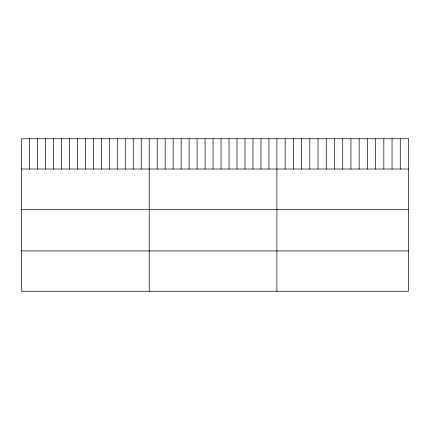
<?xml version="1.0" encoding="UTF-8"?>
<svg xmlns="http://www.w3.org/2000/svg" width="430" height="430" viewBox="0 0 430 430"><rect width="100%" height="100%" fill="white"/><g stroke="black" fill="none" stroke-linecap="round" stroke-linejoin="round"><path stroke-width="0.64" d="M21.5 169.028L408.5 169.028M21.5 209.362L408.5 209.362M21.5 250.921L408.5 250.921M400.276 138.745L400.276 169.028M392.052 138.745L392.052 169.028M383.829 138.745L383.829 169.028M375.605 138.745L375.605 169.028M367.381 138.745L367.381 169.028M359.158 138.745L359.158 169.028M350.934 138.745L350.934 169.028M342.71 138.745L342.71 169.028M334.486 138.745L334.486 169.028M326.262 138.745L326.262 169.028M318.039 138.745L318.039 169.028M309.815 138.745L309.815 169.028M301.591 138.745L301.591 169.028M293.367 138.745L293.367 169.028M285.144 138.745L285.144 169.028M276.92 138.745L276.92 291.255M268.938 138.745L268.938 169.028M260.956 138.745L260.956 169.028M252.974 138.745L252.974 169.028M244.993 138.745L244.993 169.028M237.011 138.745L237.011 169.028M229.029 138.745L229.029 169.028M221.047 138.745L221.047 169.028M213.065 138.745L213.065 169.028M205.083 138.745L205.083 169.028M197.101 138.745L197.101 169.028M189.119 138.745L189.119 169.028M181.137 138.745L181.137 169.028M173.156 138.745L173.156 169.028M165.174 138.745L165.174 169.028M157.192 138.745L157.192 169.028M149.21 138.745L149.21 291.255M141.228 138.745L141.228 169.028M133.246 138.745L133.246 169.028M125.264 138.745L125.264 169.028M117.282 138.745L117.282 169.028M109.301 138.745L109.301 169.028M101.319 138.745L101.319 169.028M93.337 138.745L93.337 169.028M85.355 138.745L85.355 169.028M77.373 138.745L77.373 169.028M69.391 138.745L69.391 169.028M61.409 138.745L61.409 169.028M53.428 138.745L53.428 169.028M45.446 138.745L45.446 169.028M37.464 138.745L37.464 169.028M29.482 138.745L29.482 169.028M408.5 138.745L21.5 138.745L21.5 291.255L408.5 291.255L408.5 138.745"/></g></svg>
